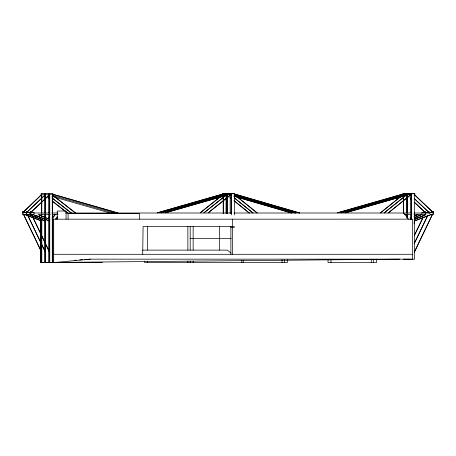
<?xml version="1.0" encoding="UTF-8"?>
<svg xmlns="http://www.w3.org/2000/svg" width="456" height="456" viewBox="0 0 456 456"><rect width="100%" height="100%" fill="white"/><g stroke="black" fill="none" stroke-linecap="round" stroke-linejoin="round"><path stroke-width="0.68" d="M23.535 214.576L41.627 252.185L23.689 214.576M27.309 214.576L45.401 252.185L27.463 214.576M31.481 214.576L49.579 252.185L31.635 214.576M425.248 213.385L425.248 211.607L421.657 213.009M429.022 213.385L429.022 211.607L425.431 213.009M433.006 214.576L433.2 211.607L433.2 214.576L430.903 214.576L414.253 221.04L431.097 214.576M142.705 254.294L143.087 226.529L234.27 226.529L234.27 227.476L230.878 227.476M414.304 235.456L423.145 217.107M414.373 235.615L423.288 217.124M414.418 243.054L427.831 215.209M414.151 243.897L427.984 215.215M432.311 214.576L414.327 252.185L432.465 214.576M48.524 219.182L49.596 217.501M55.159 214.69L52.297 219.182L412.606 219.165L412.606 259.162L90.379 259.162L84.702 259.549M56.47 219.182L57.547 217.501M47.891 218.623L49.641 216.378M52.104 218.059L54.726 214.69M55.404 219.182L57.593 216.378M23.49 212.029L41.633 194.575L23.341 211.966M44.905 195.219L27.115 211.966L44.899 195.06M49.584 194.74L31.293 211.966L49.584 194.575M403.497 194.25L380.31 212.861L380.64 212.861M380.543 212.861L403.497 194.416M407.271 194.25L384.083 212.861L384.414 212.861M384.317 212.861L407.271 194.416M388.489 212.861L411.443 194.25L388.255 212.861L388.586 212.861M223.355 194.302L200.167 212.861L223.355 194.461M227.128 194.302L203.94 212.861L227.128 194.461M231.306 194.302L208.118 212.861L231.306 194.461M410.155 217.757L411.443 217.227M414.008 216.167L417.217 214.844M410.349 217.757L411.631 217.227M414.202 216.167L418.055 214.576M421.851 213.009L425.248 211.607M411.363 218.817L410.081 219.347L411.557 218.817M414.572 217.495L420.991 214.844M414.122 217.757L421.828 214.576M425.625 213.009L429.022 211.607M425.169 214.844L414.253 219.347L426.001 214.576L413.928 214.576M429.609 213.009L433.006 211.607M433.2 211.607L429.797 213.009L413.962 213.009M414.823 217.808L416.744 217.062M414.111 219.547L423.077 216.07M223.355 193.828L157.212 212.861L223.355 193.994M227.128 193.828L160.985 212.861L227.128 193.994M231.306 193.828L165.163 212.861L231.306 193.994M403.503 193.851L337.354 212.861L403.503 194.017M407.276 193.851L341.128 212.861L407.276 194.017M40.698 220.573L40.698 262.57L53.7 262.57L90.379 259.162M42.824 262.428L40.698 262.57L399.604 259.162M74.761 260.233L76.18 260.137M79.732 259.891L82.57 259.698M406.53 193.777L406.53 195.214L407.442 195.214L407.442 193.777L410.309 193.777L410.309 195.214L410.656 195.214L410.656 193.429L402.962 193.429L402.962 195.214L403.663 195.214L403.663 193.777L406.53 193.777L406.564 212.98M411.261 193.777L414.481 193.777L414.595 259.202L411.375 259.202M223.525 195.214L222.824 195.214L222.824 193.429L230.514 193.429L230.514 195.214L230.166 195.214M227.299 195.214L226.039 195.214L226.039 213.528M231.471 195.214L230.77 195.214L230.77 193.429L234.692 193.429L234.692 195.214L233.991 195.214M414.128 195.214L414.835 195.214L414.835 193.429L410.913 193.429L410.913 195.214L411.614 195.214L411.614 193.777L411.66 219.382M41.804 195.567L41.103 195.567L41.103 193.777L48.792 193.777L48.792 195.567L48.091 195.567M44.317 195.567L45.577 195.567M49.755 195.567L49.048 195.567L49.048 193.777L52.97 193.777L52.97 195.567L52.269 195.567L52.269 213.197M22.8 211.607L26.391 213.009L22.8 211.607L22.8 214.576L25.097 214.576L41.747 221.04L41.747 219.347L39.82 218.555M35.887 215.374L45.52 219.347L45.52 221.04L28.87 214.576L26.573 214.576L26.573 211.607L30.164 213.009M50.217 214.576L38.139 214.576L49.693 219.347L49.693 221.04L33.043 214.576L30.752 214.576L30.752 211.607L34.342 213.009M29.241 213.009L30.66 213.009M33.316 213.009L49.995 213.009M51.933 213.009L57.912 213.009M65.544 213.009L231.505 213.009M233.939 213.009L412.019 213.009M52.155 214.576L58.032 214.576M404.694 214.576L411.882 214.576M49.693 219.347L39.233 215.107M41.747 221.04L24.903 214.576M45.52 221.04L28.677 214.576M49.693 221.04L32.855 214.576M414.185 222.197L414.185 223.89M190.004 238.431L231.22 238.431M40.698 250.116L40.983 250.116M48.091 250.116L49.436 250.903M142.489 250.116L227.276 250.116L230.953 253.04M412.606 254.294L53.7 254.294L52.907 253.667M403.429 259.202L406.649 259.202M407.202 259.202L410.423 259.202M53.968 262.57L102.492 262.57M52.463 194.113L118.058 212.992M52.463 194.256L117.671 212.992M48.29 194.256L49.658 194.507M52.366 195.424L113.886 212.992M51.984 196.399L110.113 212.992M234.43 193.942L299.78 212.992M234.43 194.085L299.392 212.992M234.338 195.134L295.608 212.992M234.361 195.282L295.214 212.992M229.887 194.934L231.249 195.333M233.968 196.126L291.834 212.992M229.904 195.082L231.272 195.476M234.002 196.274L291.441 212.992M30.752 211.607L34.149 213.009M26.573 211.607L29.976 213.009M35.323 216.697L37.249 217.495M52.446 194.946L75.576 212.992M52.446 195.111L75.343 212.992M52.127 197.955L71.398 212.992M52.178 198.16L71.164 212.992M48.347 197.955L49.453 198.81M52.206 200.959L67.625 212.992M47.846 197.727L49.522 199.033M52.315 201.216L67.391 212.992M234.715 194.786L257.298 212.992M230.542 194.786L231.642 195.675M234.395 197.893L253.12 212.992M230.069 197.454L231.175 198.337M233.928 200.56L249.346 212.992M234.709 194.946L257.064 212.992M230.536 194.946L231.625 195.829M234.35 198.029L252.886 212.992M230.029 197.59L231.665 198.907M234.395 201.107L249.113 212.992M414.84 195.06L432.624 211.966L414.333 194.74M410.668 195.06L411.682 196.023M414.225 198.44L428.452 211.966L414.19 198.582M409.944 197.955L411.466 199.403M414.515 202.304L424.678 211.966L414.447 202.424M410.161 194.74L411.671 196.177M406.387 194.74L407.39 195.698M410.417 198.582L411.426 199.54M403.697 213.009L408.508 219.182M411.266 195.185L411.295 213.425M411.301 214.827L411.306 219.034M410.309 193.777L410.337 212.98M410.343 214.4L410.349 219.382M407.442 193.777L407.47 212.98M407.476 214.4L407.482 218.669M407.088 195.185L407.122 213.425M407.122 214.827L407.128 218.333M406.57 214.4L406.575 217.244M403.663 193.777L403.697 212.98M403.315 193.777L403.349 213.425M30.94 211.607L30.94 214.576M26.767 211.607L26.767 214.576M22.994 211.607L22.994 214.576M414.481 193.777L414.481 195.214M414.447 219.347L414.447 221.04M411.266 193.429L411.266 195.214M407.088 193.429L407.088 195.214M406.883 193.429L406.883 195.214M406.735 193.429L406.735 195.214M403.315 193.429L403.315 195.214M376.565 259.111L376.565 262.57L328.035 262.57L328.035 259.806M373.612 259.111L373.612 262.57M371.275 259.111L371.275 262.57M330.993 259.806L330.993 262.57M287.343 259.806L287.343 262.57L144.62 262.57L144.62 261.191M284.39 259.806L284.39 262.57M282.053 259.806L282.053 262.57M243.208 260.444L243.208 262.57M241.771 260.496L241.771 262.57M234.338 214.941L234.338 193.777L231.471 193.777L231.471 214.941M232.531 219.165L232.531 254.294M231.124 193.429L231.124 213.528M230.878 226.529L230.878 254.294M230.166 213.528L230.166 193.777L227.299 193.777L227.299 213.528M226.945 193.429L226.945 213.528M226.74 193.429L226.74 195.214M226.598 193.429L226.598 195.214M226.393 213.528L226.393 193.777L223.525 193.777L223.525 213.528M223.172 193.429L223.172 213.528M219.524 226.199L219.524 250.116M193.144 226.461L193.144 250.116M193.144 261.151L193.144 262.57M190.192 226.461L190.192 250.116M190.192 261.191L190.192 262.57M187.855 226.461L187.855 250.116M187.855 261.191L187.855 262.57M147.573 226.461L147.573 250.116M147.573 261.191L147.573 262.57M139.462 219.165L139.462 213.55L68.075 213.55L68.075 219.165M66.046 219.165L66.046 211.025L57.251 211.025L57.251 219.165M53.7 219.165L53.7 262.57M52.907 219.165L52.907 262.57M52.622 262.57L52.622 194.131L49.755 194.131L49.755 262.57M52.269 214.611L52.269 262.57M49.402 193.777L49.402 213.197M49.402 214.611L49.402 262.57M48.444 213.197L48.444 194.131L45.577 194.131L45.577 213.197M48.444 214.611L48.444 218.84M48.444 220.254L48.444 262.57M45.577 214.611L45.577 262.57M45.229 193.777L45.224 213.197M45.224 214.611L45.224 217.432M45.224 220.254L45.224 262.57M44.876 193.777L44.876 195.567M44.671 213.197L44.671 194.131L41.804 194.131L41.804 213.197M44.671 214.611L44.671 217.432M44.671 220.254L44.671 262.57M41.804 214.611L41.804 216.019M41.804 219.547L41.804 262.57M41.456 193.777L41.45 213.197M41.45 214.611L41.45 216.019M41.45 220.254L41.45 262.57M40.983 220.573L40.983 262.57M411.454 193.851L345.3 212.861L411.454 193.851"/></g></svg>
